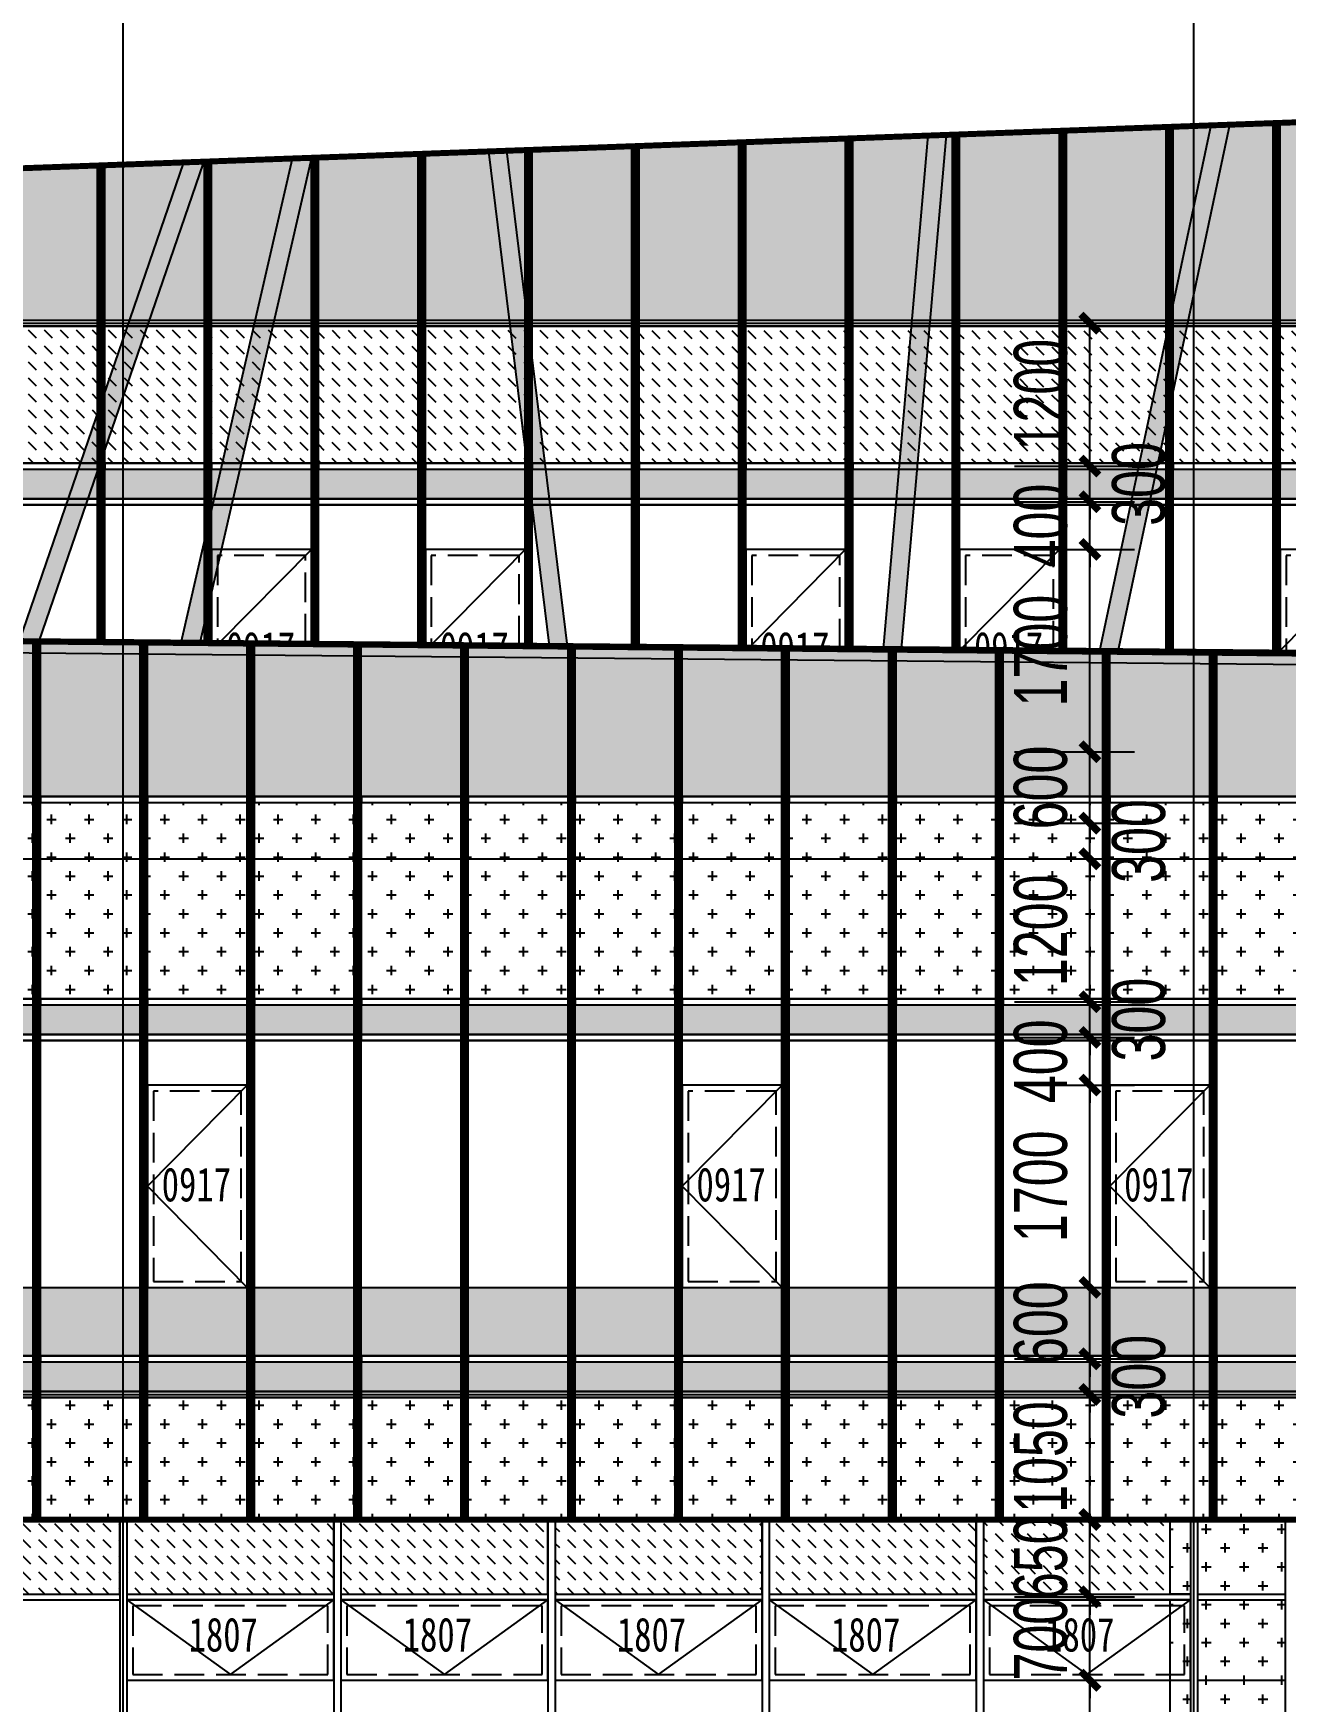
# Model space of a CAD drawing. Extents: x -483182 to 812890, y -390528 to -214858.
# Drawn here: x 41139 to 51666, y -319109 to -305094 of the extents above; entities that cross this region are included whole.
import ezdxf
from ezdxf.xclip import XClip

# ---------------------------------------------------------------- set-up
doc = ezdxf.new("R2010")
doc.units = 0
doc.header["$LTSCALE"] = 1000
doc.header["$MEASUREMENT"] = 0
doc.header["$XCLIPFRAME"] = 0
doc.linetypes.add('DASH', pattern=[0.35, 0.25, -0.1])
for name, color, linetype in [('01-标注_尺寸', 124, 'Continuous'), ('05-填充_156', 156, 'Continuous'), ('05-填充_168', 168, 'Continuous'), ('05-填充_18', 18, 'Continuous'), ('05-填充_天正', 14, 'Continuous'), ('A-C_幕墙龙骨', 133, 'Continuous'), ('A-C_窗', 140, 'Continuous'), ('D-铝板', 181, 'Continuous'), ('E-立面轮廓', 241, 'Continuous')]:
    doc.layers.add(name, color=color, linetype=linetype)
doc.layers.add('04-不打印_辅助线', color=165, linetype='Continuous', plot=False)
doc.styles.add('_TCH_DIM_T3', font='ros.shx', dxfattribs={"width": 0.705882, "bigfont": 'jd.shx'})
doc.styles.get("Standard").update_dxf_attribs({"font": 'STXIHEI_0.TTF', "width": 0.75})
doc.dimstyles.new('_TCH_ARCH&&150', dxfattribs={"dimtxt": 446.25, "dimasz": 150, "dimexe": 375, "dimexo": 450, "dimgap": 189.375, "dimtad": 1, "dimdec": 0, "dimzin": 0, "dimdsep": 46, "dimtxsty": '_TCH_DIM_T3', "dimblk": 'ARCHTICK', "dimcen": 0.09, "dimclrt": 7, "dimazin": 2, "dimtfac": 1, "dimtdec": 0, "dimtix": 1, "dimtmove": 2, "dimatfit": 3, "dimfxl": 0, "dimtolj": 1, "dimtzin": 0, "dimarcsym": 0})
pattern_1 = [(50, (0, 0), (364.36934, -31.87817), [38.1, -419.1]), (355, (0, 0), (-70.48565, 382.1133), [30.48, -335.28]), (100.451, (30.36, -2.66), (293.885, 350.23338), [32.38, -356.18]), (46.1842, (0, 101.6), (542.1581, -84.08466), [57.15, -628.65]), (96.6356, (45.2, 94.6), (474.8085, 494.8511), [48.57, -534.27]), (351.184, (0, 101.6), (474.8092, 494.8502), [45.72, -502.92]), (21, (50.8, 76.2), (303.22976, -204.53104), [38.1, -419.1]), (326, (50.8, 76.2), (123.60406, 368.37593), [30.48, -335.28]), (71.4514, (76.07, 59.16), (426.833, 163.8457), [32.38, -356.18]), (37.5, (0, 0), (6.177207, 169.11008), [0, -331.216, 0, -340.36, 0, -336.55]), (7.5, (0, 0), (133.63933, 200.36115), [0, -194.056, 0, -323.596, 0, -128.27]), (327.5, (-113.28, 0), (271.18119, -11.45749), [0, -127, 0, -396.24, 0, -525.78]), (317.5, (-164.08, 0), (296.25836, 50.85298), [0, -165.1, 0, -263.144, 0, -373.38])]
pattern_2 = [(0, (-32250, 317429.43), (158.75, 158.75), [79.375, -238.125]), (90, (-32210.32, 317389.74), (-158.75, 158.75), [79.375, -238.125])]
pattern_3 = [(0, (0, 0), (158.75, 158.75), [79.375, -238.125]), (90, (39.69, -39.69), (-158.75, 158.75), [79.375, -238.125])]

# ---------------------------------------------------------------- blocks, each defined once
blk = doc.blocks.new('rytesy')
at = {"layer": '05-填充_18', "const_width": 60}
for points in [[(18822, -7550), (18822, -171)], [(19721, -7550), (19721, -179)], [(20620, -7550), (20620, -188)], [(21519, -7550), (21519, -196)], [(22418, -7550), (22418, -204)], [(23317, -7550), (23317, -212)], [(24216, -7550), (24216, -220)], [(25115, -7550), (25115, -228)], [(26014, -7550), (26014, -237)], [(26913, -7550), (26913, -245)], [(27812, -7550), (27812, -253)], [(28711, -7550), (28711, -261)]]:
    blk.add_lwpolyline(points, dxfattribs=at)
at = {"layer": 'A-C_幕墙龙骨'}
for p, q in [((18792, -7550), (18792, -171)), ((18852, -7550), (18852, -171)), ((19691, -7550), (19691, -179)), ((19751, -7550), (19751, -180)), ((20590, -7550), (20590, -187)), ((20650, -7550), (20650, -188)), ((21489, -7550), (21489, -195)), ((21489, -7550), (21489, -195)), ((21549, -7550), (21549, -196)), ((21549, -7550), (21549, -196)), ((22388, -7550), (22388, -204)), ((22388, -7550), (22388, -204)), ((22448, -7550), (22448, -204)), ((22448, -7550), (22448, -204)), ((23287, -7550), (23287, -212)), ((23347, -7550), (23347, -212)), ((24186, -7550), (24186, -220)), ((24246, -7550), (24246, -220)), ((25085, -7550), (25085, -228)), ((25145, -7550), (25145, -229)), ((25984, -7550), (25984, -236)), ((26044, -7550), (26044, -237)), ((26883, -7550), (26883, -244)), ((26943, -7550), (26943, -245)), ((27782, -7550), (27782, -253)), ((27842, -7550), (27842, -253)), ((28681, -7550), (28681, -261)), ((28741, -7550), (28741, -261))]:
    blk.add_line(p, q, dxfattribs=at)
blk = doc.blocks.new('*U722')
blk.add_lwpolyline([(0, 0), (840, 0), (840, 1700), (0, 1700)], close=True)
blk.add_lwpolyline([(840, 1700), (0, 850), (840, 0)])
at = {"linetype": 'DASH'}
blk.add_lwpolyline([(50, 50), (790, 50), (790, 1650), (50, 1650)], close=True, dxfattribs=at)
at = {"layer": '04-不打印_辅助线', "width": 0.75}
blk.add_text('0917', height=285.4, dxfattribs=at).set_placement((121, 723))
blk = doc.blocks.new('A$C3079105B')
at = {"layer": '05-填充_18'}
h = blk.add_hatch(color=256, dxfattribs=at)
h.dxf.hatch_style = 1
h.paths.add_polyline_path([(27000, -4575), (29327, 1820), (29473, 1767), (27164, -4577)])
h.paths.add_polyline_path([(25237, -4575), (26459, 1714), (26612, 1685), (25395, -4577)])
h.paths.add_polyline_path([(25190, -4575), (25015, -4573), (21960, 1500), (22098, 1571)])
h.paths.add_polyline_path([(19827, -4575), (19987, -4577), (18597, 1444), (18446, 1409)])
h.paths.add_polyline_path([(18030, -4576), (17085, 1394), (16932, 1369), (17873, -4574)])
h.paths.add_polyline_path([(14400, -4575), (14558, -4577), (15807, 1300), (15656, 1332)])
h.paths.add_polyline_path([(12757, -4575), (12913, -4576), (13421, 1239), (13267, 1253)])
h.paths.add_polyline_path([(10411, -4577), (9711, 1125), (9557, 1106), (10255, -4575)])
h.paths.add_polyline_path([(2317, -4572), (2890, 879), (3044, 863), (2473, -4573)])
h.paths.add_polyline_path([(5248, -4578), (5084, -4576), (7008, 1011), (7155, 961)])
h.paths.add_polyline_path([(6781, -4577), (6622, -4575), (7923, 1060), (8074, 1025)])
h.paths.add_polyline_path([(574, -4575), (732, -4577), (1975, 806), (1824, 841)])
for points in [[(14400, -4575), (14558, -4577), (15807, 1300), (15656, 1332)], [(10411, -4577), (9711, 1125), (9557, 1106), (10255, -4575)], [(12757, -4575), (12913, -4576), (13421, 1239), (13267, 1253)], [(5248, -4578), (5084, -4576), (7008, 1011), (7155, 961)], [(6781, -4577), (6622, -4575), (7923, 1060), (8074, 1025)]]:
    blk.add_lwpolyline(points, close=True)
blk = doc.blocks.new('*U20')
at = {"layer": '05-填充_156'}
h = blk.add_hatch(dxfattribs=at)
h.set_pattern_fill('DASH', color=256, scale=100, angle=315)
h.set_pattern_definition([(315, (536, 309054.43), (134.703842, -3e-14), [95.25, -95.25])])
h.paths.add_polyline_path([(0, 1500), (840, 1500), (840, 350), (0, 350)])
at = {"layer": '05-填充_168'}
h = blk.add_hatch(color=256, dxfattribs=at)
h.dxf.hatch_style = 1
h.paths.add_polyline_path([(0, 300), (840, 300), (840, 50), (0, 50)])
for points in [[(0, 1550), (840, 1550)], [(0, 1500), (840, 1500)], [(0, 350), (840, 350)], [(0, 300), (840, 300)], [(0, 50), (840, 50)], [(0, 0), (840, 0)]]:
    blk.add_lwpolyline(points)
for points in [[(840, 1500), (0, 1500), (0, 1550), (840, 1550)], [(0, 1500), (840, 1500), (840, 350), (0, 350)], [(0, 300), (840, 300), (840, 350), (0, 350)], [(0, 300), (840, 300), (840, 50), (0, 50)], [(840, 0), (0, 0), (0, 50), (840, 50)]]:
    blk.add_lwpolyline(points, close=True)
blk = doc.blocks.new('*U29')
at = {"layer": 'A-C_窗'}
blk.add_blockref('*U20', (-420, -775), dxfattribs=at)
blk = doc.blocks.new('kjtdkyu')
at = {"layer": '05-填充_156'}
h = blk.add_hatch(dxfattribs=at)
h.set_pattern_fill('CROSS', color=136, scale=100)
h.set_pattern_definition([(0, (-22560.5, 354870.43), (158.75, 158.75), [79.375, -238.125]), (90, (-22520.81, 354830.74), (-158.75, 158.75), [79.375, -238.125])])
h.paths.add_polyline_path([(870, 5331), (0, 5300), (0, 4225), (870, 4225)])
h.paths.add_polyline_path([(1770, 5364), (930, 5333), (930, 4225), (1770, 4225)])
h.paths.add_polyline_path([(2670, 5396), (1830, 5366), (1830, 4225), (2670, 4225)])
h.paths.add_polyline_path([(3570, 5428), (2730, 5398), (2730, 4225), (3570, 4225)])
h.paths.add_polyline_path([(4470, 5461), (3630, 5430), (3630, 4225), (4470, 4225)])
h.paths.add_polyline_path([(5370, 5493), (4530, 5463), (4530, 4225), (5370, 4225)])
h.paths.add_polyline_path([(6270, 5525), (5430, 5495), (5430, 4225), (6270, 4225)])
h.paths.add_polyline_path([(7170, 5558), (6330, 5528), (6330, 4225), (7170, 4225)])
h.paths.add_polyline_path([(8070, 5590), (7230, 5560), (7230, 4225), (8070, 4225)])
h.paths.add_polyline_path([(8970, 5622), (8130, 5592), (8130, 4225), (8970, 4225)])
h.paths.add_polyline_path([(9870, 5655), (9030, 5625), (9030, 4225), (9870, 4225)])
h.paths.add_polyline_path([(10770, 5687), (9930, 5657), (9930, 4225), (10770, 4225)])
h.paths.add_polyline_path([(11670, 5720), (10830, 5689), (10830, 4225), (11670, 4225)])
h.paths.add_polyline_path([(12570, 5752), (11730, 5722), (11730, 4225), (12570, 4225)])
h.paths.add_polyline_path([(13470, 5784), (12630, 5754), (12630, 4225), (13470, 4225)])
h.paths.add_polyline_path([(14370, 5817), (13530, 5786), (13530, 4225), (14370, 4225)])
h.paths.add_polyline_path([(15270, 5849), (14430, 5819), (14430, 4225), (15270, 4225)])
h.paths.add_polyline_path([(16170, 5881), (15330, 5851), (15330, 4225), (16170, 4225)])
h.paths.add_polyline_path([(17070, 5914), (16230, 5883), (16230, 4225), (17070, 4225)])
h.paths.add_polyline_path([(17970, 5946), (17130, 5916), (17130, 4225), (17970, 4225)])
h.paths.add_polyline_path([(18870, 5978), (18030, 5948), (18030, 4225), (18870, 4225)])
h.paths.add_polyline_path([(19770, 6011), (18930, 5980), (18930, 4225), (19770, 4225)])
h.paths.add_polyline_path([(20670, 6043), (19830, 6013), (19830, 4225), (20670, 4225)])
h.paths.add_polyline_path([(21570, 6075), (20730, 6045), (20730, 4225), (21570, 4225)])
h.paths.add_polyline_path([(22470, 6108), (21630, 6078), (21630, 4225), (22470, 4225)])
h.paths.add_polyline_path([(23370, 6140), (22530, 6110), (22530, 4225), (23370, 4225)])
h.paths.add_polyline_path([(24270, 6172), (23430, 6142), (23430, 4225), (24270, 4225)])
h.paths.add_polyline_path([(25170, 6205), (24330, 6175), (24330, 4225), (25170, 4225)])
h.paths.add_polyline_path([(26070, 6237), (25230, 6207), (25230, 4225), (26070, 4225)])
h.paths.add_polyline_path([(26970, 6270), (26130, 6239), (26130, 4225), (26970, 4225)])
h.paths.add_polyline_path([(27870, 6302), (27030, 6272), (27030, 4225), (27870, 4225)])
h.paths.add_polyline_path([(28770, 6334), (27930, 6304), (27930, 4225), (28770, 4225)])
h.paths.add_polyline_path([(29670, 6367), (28830, 6336), (28830, 4225), (29670, 4225)])
h.paths.add_polyline_path([(30600, 6400), (29730, 6369), (29730, 4225), (30600, 4225)])
at = {"layer": '05-填充_18', "const_width": 60}
for points in [[(16200, 0), (16200, 5882)], [(11700, 0), (11700, 5721)], [(12600, 0), (12600, 5753)], [(13500, 0), (13500, 5785)], [(14400, 0), (14400, 5818)], [(15300, 0), (15300, 5850)], [(8100, 0), (8100, 5591)], [(9000, 0), (9000, 5624)], [(9900, 0), (9900, 5656)], [(10800, 0), (10800, 5688)], [(6300, 0), (6300, 5526)], [(7200, 0), (7200, 5559)]]:
    blk.add_lwpolyline(points, dxfattribs=at)
at = {"layer": 'A-C_幕墙龙骨'}
for points in [[(12570, 0), (12570, 5752)], [(12630, 0), (12630, 5754)], [(13470, 0), (13470, 5784)], [(13530, 0), (13530, 5786)], [(14370, 0), (14370, 5817)], [(14430, 0), (14430, 5819)], [(15270, 0), (15270, 5849)], [(15330, 0), (15330, 5851)], [(16170, 0), (16170, 5881)], [(16230, 0), (16230, 5883)], [(8970, 0), (8970, 5622)], [(9030, 0), (9030, 5625)], [(9870, 0), (9870, 5655)], [(9930, 0), (9930, 5657)], [(10770, 0), (10770, 5687)], [(10830, 0), (10830, 5689)], [(11670, 0), (11670, 5720)], [(11730, 0), (11730, 5722)], [(6270, 0), (6270, 5525)], [(6330, 0), (6330, 5528)], [(7170, 0), (7170, 5558)], [(7230, 0), (7230, 5560)], [(8070, 0), (8070, 5590)], [(8130, 0), (8130, 5592)]]:
    blk.add_lwpolyline(points, dxfattribs=at)
at = {"layer": 'A-C_窗'}
blk.add_lwpolyline([(30600, 0), (30600, 6400), (0, 5300)], dxfattribs=at)
at = {"layer": 'A-C_窗', "color": 0, "linetype": 'ByBlock', "lineweight": -2, "transparency": 16777216}
for p in [(5850, 3450), (6750, 3450), (7650, 3450), (8550, 3450), (9450, 3450), (10350, 3450), (11250, 3450), (12150, 3450), (13050, 3450), (13950, 3450), (14850, 3450), (15750, 3450), (16650, 3450)]:
    blk.add_blockref('*U29', p, dxfattribs=at)
at = {"layer": 'A-C_窗'}
for p in [(7230, 600), (9030, 600), (11730, 600), (13530, 600), (16230, 600)]:
    blk.add_blockref('*U722', p, dxfattribs=at)
at = {"layer": 'D-铝板'}
blk.add_blockref('A$C3079105B', (0, 4575), dxfattribs=at)
blk = doc.blocks.new('*U721')
blk.add_lwpolyline([(0, 0), (839, 0), (839, 1700), (0, 1700)], close=True)
blk.add_lwpolyline([(839, 1700), (0, 850), (839, 0)])
at = {"linetype": 'DASH'}
blk.add_lwpolyline([(50, 50), (789, 50), (789, 1650), (50, 1650)], close=True, dxfattribs=at)
at = {"layer": '04-不打印_辅助线', "width": 0.75}
blk.add_text('0917', height=285.4, dxfattribs=at).set_placement((120, 723))
blk = doc.blocks.new('A$C2E0A5E3B')
blk.add_lwpolyline([(-5, 0), (1735, 0), (1735, 675), (-5, 675)], close=True)
for points in [[(-5, 675), (865, 50)], [(865, 50), (1735, 675)]]:
    blk.add_lwpolyline(points)
at = {"linetype": 'DASH'}
blk.add_lwpolyline([(45, 50), (1685, 50), (1685, 625), (45, 625)], close=True, dxfattribs=at)
at = {"layer": '04-不打印_辅助线', "width": 0.75}
blk.add_text('1807', height=285.4, dxfattribs=at).set_placement((514, 242))
blk = doc.blocks.new('*U464')
at = {"layer": '05-填充_156'}
h = blk.add_hatch(dxfattribs=at)
h.set_pattern_fill('DASH', color=256, scale=100, angle=315)
h.set_pattern_definition([(315, (17475, 318054.43), (134.703842, -3e-14), [95.25, -95.25])])
h.paths.add_polyline_path([(0, 50), (1740, 50), (1740, 675), (0, 675)])
blk.add_lwpolyline([(0, 50), (1740, 50), (1740, 675), (0, 675)], close=True)
for points in [[(0, 50), (1740, 50)], [(0, 0), (1740, 0)]]:
    blk.add_lwpolyline(points)
blk = doc.blocks.new('yktdujyfkiu30')
at = {"layer": '05-填充_156'}
h = blk.add_hatch(dxfattribs=at)
h.set_pattern_fill('CROSS', color=136, scale=100)
h.set_pattern_definition(pattern_2)
h.paths.add_polyline_path([(0, 5875), (839, 5875), (839, 4225), (0, 4225)])
h = blk.add_hatch(dxfattribs=at)
h.set_pattern_fill('CROSS', color=136, scale=100)
h.set_pattern_definition(pattern_2)
h.paths.add_polyline_path([(0, 875), (839, 875), (839, -150), (0, -150)])
at = {"layer": '05-填充_168'}
h = blk.add_hatch(color=256, dxfattribs=at)
h.dxf.hatch_style = 1
h.paths.add_polyline_path([(0, 4175), (839, 4175), (839, 3925), (0, 3925)])
h = blk.add_hatch(color=256, dxfattribs=at)
h.dxf.hatch_style = 1
h.paths.add_polyline_path([(0, 1175), (839, 1175), (839, 925), (0, 925)])
for points in [[(0, 5925), (839, 5925)], [(0, 5875), (839, 5875)], [(0, 5875), (839, 5875)], [(0, 4225), (839, 4225)], [(0, 4175), (839, 4175)], [(0, 3925), (839, 3925)], [(0, 3875), (839, 3875)], [(0, 1800), (839, 1800)], [(0, 1225), (839, 1225)], [(0, 1175), (839, 1175)], [(0, 925), (839, 925)], [(0, 875), (839, 875)]]:
    blk.add_lwpolyline(points)
for points in [[(0, 5875), (839, 5875), (839, 5925), (0, 5925)], [(0, 5875), (839, 5875), (839, 4225), (0, 4225)], [(0, 4175), (839, 4175), (839, 4225), (0, 4225)], [(0, 4175), (839, 4175), (839, 3925), (0, 3925)], [(839, 3875), (0, 3875), (0, 3925), (839, 3925)], [(0, 1175), (839, 1175), (839, 1225), (0, 1225)], [(0, 1175), (839, 1175), (839, 925), (0, 925)], [(839, 875), (0, 875), (0, 925), (839, 925)], [(0, 875), (839, 875), (839, -150), (0, -150)]]:
    blk.add_lwpolyline(points, close=True)
blk = doc.blocks.new('_ArchTick')
at = {"color": 0, "linetype": 'ByBlock', "const_width": 0.4}
blk.add_lwpolyline([(-0.5, -0.5), (0.5, 0.5)], dxfattribs=at)
blk = doc.blocks.new('*D2327')
at = {"layer": '01-标注_尺寸', "color": 0, "lineweight": -2, "transparency": 16777216}
for p, q in [((49385, -318929), (50395, -318929)), ((50020, -321329), (50020, -318929)), ((49385, -321329), (50395, -321329))]:
    blk.add_line(p, q, dxfattribs=at)
at = {"layer": 'Defpoints', "color": 0, "transparency": 16777216}
for p in [(48935, -318929), (50020, -318929), (48935, -321329)]:
    blk.add_point(p, dxfattribs=at)
at = {"layer": '01-标注_尺寸', "color": 0, "lineweight": -2, "transparency": 16777216, "xscale": 150, "yscale": 150, "zscale": 150}
for p, rotation in [((50020, -318929), 90), ((50020, -321329), 270)]:
    blk.add_blockref('_ArchTick', p, dxfattribs=dict(at, rotation=rotation))
at = {"layer": '01-标注_尺寸', "color": 7, "transparency": 16777216, "insert": (49607, -320129), "char_height": 446.2, "attachment_point": 5, "rotation": 90, "style": '_TCH_DIM_T3'}
blk.add_mtext('\\A1;2400', dxfattribs=at)
blk = doc.blocks.new('*D2328')
at = {"layer": '01-标注_尺寸', "color": 0, "lineweight": -2, "transparency": 16777216}
for p, q in [((50020, -318229), (50020, -318079)), ((49385, -318229), (50395, -318229)), ((50020, -318929), (50020, -318229)), ((49385, -318929), (50395, -318929)), ((50020, -318929), (50020, -319079))]:
    blk.add_line(p, q, dxfattribs=at)
at = {"layer": 'Defpoints', "color": 0, "transparency": 16777216}
for p in [(48935, -318229), (50020, -318229), (48935, -318929)]:
    blk.add_point(p, dxfattribs=at)
at = {"layer": '01-标注_尺寸', "color": 0, "lineweight": -2, "transparency": 16777216, "xscale": 150, "yscale": 150, "zscale": 150}
for p, rotation in [((50020, -318229), 270), ((50020, -318929), 90)]:
    blk.add_blockref('_ArchTick', p, dxfattribs=dict(at, rotation=rotation))
at = {"layer": '01-标注_尺寸', "color": 7, "transparency": 16777216, "insert": (49607, -318579), "char_height": 446.2, "attachment_point": 5, "rotation": 90, "style": '_TCH_DIM_T3'}
blk.add_mtext('\\A1;700', dxfattribs=at)
blk = doc.blocks.new('*D2329')
at = {"layer": '01-标注_尺寸', "color": 0, "lineweight": -2, "transparency": 16777216}
for p, q in [((50020, -317579), (50020, -317429)), ((49385, -317579), (50395, -317579)), ((50020, -318229), (50020, -317579)), ((49385, -318229), (50395, -318229)), ((50020, -318229), (50020, -318379))]:
    blk.add_line(p, q, dxfattribs=at)
at = {"layer": 'Defpoints', "color": 0, "transparency": 16777216}
for p in [(48935, -317579), (50020, -317579), (48935, -318229)]:
    blk.add_point(p, dxfattribs=at)
at = {"layer": '01-标注_尺寸', "color": 0, "lineweight": -2, "transparency": 16777216, "xscale": 150, "yscale": 150, "zscale": 150}
for p, rotation in [((50020, -317579), 270), ((50020, -318229), 90)]:
    blk.add_blockref('_ArchTick', p, dxfattribs=dict(at, rotation=rotation))
at = {"layer": '01-标注_尺寸', "color": 7, "transparency": 16777216, "insert": (49607, -317904), "char_height": 446.2, "attachment_point": 5, "rotation": 90, "style": '_TCH_DIM_T3'}
blk.add_mtext('\\A1;650', dxfattribs=at)
blk = doc.blocks.new('*D2330')
at = {"layer": '01-标注_尺寸', "color": 0, "lineweight": -2, "transparency": 16777216}
for p, q in [((50020, -316529), (50020, -316379)), ((49385, -316529), (50395, -316529)), ((50020, -317579), (50020, -316529)), ((49385, -317579), (50395, -317579)), ((50020, -317579), (50020, -317729))]:
    blk.add_line(p, q, dxfattribs=at)
at = {"layer": 'Defpoints', "color": 0, "transparency": 16777216}
for p in [(48935, -316529), (50020, -316529), (48935, -317579)]:
    blk.add_point(p, dxfattribs=at)
at = {"layer": '01-标注_尺寸', "color": 0, "lineweight": -2, "transparency": 16777216, "xscale": 150, "yscale": 150, "zscale": 150}
for p, rotation in [((50020, -316529), 270), ((50020, -317579), 90)]:
    blk.add_blockref('_ArchTick', p, dxfattribs=dict(at, rotation=rotation))
at = {"layer": '01-标注_尺寸', "color": 7, "transparency": 16777216, "insert": (49607, -317054), "char_height": 446.2, "attachment_point": 5, "rotation": 90, "style": '_TCH_DIM_T3'}
blk.add_mtext('\\A1;1050', dxfattribs=at)
blk = doc.blocks.new('*D2331')
at = {"layer": '01-标注_尺寸', "color": 0, "lineweight": -2, "transparency": 16777216}
for p, q in [((50020, -316229), (50020, -316079)), ((49385, -316229), (50395, -316229)), ((50020, -316529), (50020, -316229)), ((49385, -316529), (50395, -316529)), ((50020, -316529), (50020, -316679))]:
    blk.add_line(p, q, dxfattribs=at)
at = {"layer": 'Defpoints', "color": 0, "transparency": 16777216}
for p in [(48935, -316229), (50020, -316229), (48935, -316529)]:
    blk.add_point(p, dxfattribs=at)
at = {"layer": '01-标注_尺寸', "color": 0, "lineweight": -2, "transparency": 16777216, "xscale": 150, "yscale": 150, "zscale": 150}
for p, rotation in [((50020, -316229), 270), ((50020, -316529), 90)]:
    blk.add_blockref('_ArchTick', p, dxfattribs=dict(at, rotation=rotation))
at = {"layer": '01-标注_尺寸', "color": 7, "transparency": 16777216, "insert": (50432, -316379), "char_height": 446.2, "attachment_point": 5, "rotation": 90, "style": '_TCH_DIM_T3'}
blk.add_mtext('\\A1;300', dxfattribs=at)
blk = doc.blocks.new('*D2332')
at = {"layer": '01-标注_尺寸', "color": 0, "lineweight": -2, "transparency": 16777216}
for p, q in [((50020, -315629), (50020, -315479)), ((49385, -315629), (50395, -315629)), ((50020, -316229), (50020, -315629)), ((49385, -316229), (50395, -316229)), ((50020, -316229), (50020, -316379))]:
    blk.add_line(p, q, dxfattribs=at)
at = {"layer": 'Defpoints', "color": 0, "transparency": 16777216}
for p in [(48935, -315629), (50020, -315629), (48935, -316229)]:
    blk.add_point(p, dxfattribs=at)
at = {"layer": '01-标注_尺寸', "color": 0, "lineweight": -2, "transparency": 16777216, "xscale": 150, "yscale": 150, "zscale": 150}
for p, rotation in [((50020, -315629), 270), ((50020, -316229), 90)]:
    blk.add_blockref('_ArchTick', p, dxfattribs=dict(at, rotation=rotation))
at = {"layer": '01-标注_尺寸', "color": 7, "transparency": 16777216, "insert": (49607, -315929), "char_height": 446.2, "attachment_point": 5, "rotation": 90, "style": '_TCH_DIM_T3'}
blk.add_mtext('\\A1;600', dxfattribs=at)
blk = doc.blocks.new('*D2333')
at = {"layer": '01-标注_尺寸', "color": 0, "lineweight": -2, "transparency": 16777216}
for p, q in [((49385, -313929), (50395, -313929)), ((50020, -315629), (50020, -313929)), ((49385, -315629), (50395, -315629))]:
    blk.add_line(p, q, dxfattribs=at)
at = {"layer": 'Defpoints', "color": 0, "transparency": 16777216}
for p in [(48935, -313929), (50020, -313929), (48935, -315629)]:
    blk.add_point(p, dxfattribs=at)
at = {"layer": '01-标注_尺寸', "color": 0, "lineweight": -2, "transparency": 16777216, "xscale": 150, "yscale": 150, "zscale": 150}
for p, rotation in [((50020, -313929), 90), ((50020, -315629), 270)]:
    blk.add_blockref('_ArchTick', p, dxfattribs=dict(at, rotation=rotation))
at = {"layer": '01-标注_尺寸', "color": 7, "transparency": 16777216, "insert": (49607, -314779), "char_height": 446.2, "attachment_point": 5, "rotation": 90, "style": '_TCH_DIM_T3'}
blk.add_mtext('\\A1;1700', dxfattribs=at)
blk = doc.blocks.new('*D2334')
at = {"layer": '01-标注_尺寸', "color": 0, "lineweight": -2, "transparency": 16777216}
for p, q in [((50020, -313529), (50020, -313379)), ((49385, -313529), (50395, -313529)), ((50020, -313929), (50020, -313529)), ((49385, -313929), (50395, -313929)), ((50020, -313929), (50020, -314079))]:
    blk.add_line(p, q, dxfattribs=at)
at = {"layer": 'Defpoints', "color": 0, "transparency": 16777216}
for p in [(48935, -313529), (50020, -313529), (48935, -313929)]:
    blk.add_point(p, dxfattribs=at)
at = {"layer": '01-标注_尺寸', "color": 0, "lineweight": -2, "transparency": 16777216, "xscale": 150, "yscale": 150, "zscale": 150}
for p, rotation in [((50020, -313529), 270), ((50020, -313929), 90)]:
    blk.add_blockref('_ArchTick', p, dxfattribs=dict(at, rotation=rotation))
at = {"layer": '01-标注_尺寸', "color": 7, "transparency": 16777216, "insert": (49607, -313729), "char_height": 446.2, "attachment_point": 5, "rotation": 90, "style": '_TCH_DIM_T3'}
blk.add_mtext('\\A1;400', dxfattribs=at)
blk = doc.blocks.new('*D2335')
at = {"layer": '01-标注_尺寸', "color": 0, "lineweight": -2, "transparency": 16777216}
for p, q in [((50020, -313229), (50020, -313079)), ((49385, -313229), (50395, -313229)), ((50020, -313529), (50020, -313229)), ((49385, -313529), (50395, -313529)), ((50020, -313529), (50020, -313679))]:
    blk.add_line(p, q, dxfattribs=at)
at = {"layer": 'Defpoints', "color": 0, "transparency": 16777216}
for p in [(48935, -313229), (50020, -313229), (48935, -313529)]:
    blk.add_point(p, dxfattribs=at)
at = {"layer": '01-标注_尺寸', "color": 0, "lineweight": -2, "transparency": 16777216, "xscale": 150, "yscale": 150, "zscale": 150}
for p, rotation in [((50020, -313229), 270), ((50020, -313529), 90)]:
    blk.add_blockref('_ArchTick', p, dxfattribs=dict(at, rotation=rotation))
at = {"layer": '01-标注_尺寸', "color": 7, "transparency": 16777216, "insert": (50432, -313379), "char_height": 446.2, "attachment_point": 5, "rotation": 90, "style": '_TCH_DIM_T3'}
blk.add_mtext('\\A1;300', dxfattribs=at)
blk = doc.blocks.new('*D2336')
at = {"layer": '01-标注_尺寸', "color": 0, "lineweight": -2, "transparency": 16777216}
for p, q in [((49385, -312029), (50395, -312029)), ((50020, -313229), (50020, -312029)), ((49385, -313229), (50395, -313229))]:
    blk.add_line(p, q, dxfattribs=at)
at = {"layer": 'Defpoints', "color": 0, "transparency": 16777216}
for p in [(48935, -312029), (50020, -312029), (48935, -313229)]:
    blk.add_point(p, dxfattribs=at)
at = {"layer": '01-标注_尺寸', "color": 0, "lineweight": -2, "transparency": 16777216, "xscale": 150, "yscale": 150, "zscale": 150}
for p, rotation in [((50020, -312029), 90), ((50020, -313229), 270)]:
    blk.add_blockref('_ArchTick', p, dxfattribs=dict(at, rotation=rotation))
at = {"layer": '01-标注_尺寸', "color": 7, "transparency": 16777216, "insert": (49607, -312629), "char_height": 446.2, "attachment_point": 5, "rotation": 90, "style": '_TCH_DIM_T3'}
blk.add_mtext('\\A1;1200', dxfattribs=at)
blk = doc.blocks.new('*D2337')
at = {"layer": '01-标注_尺寸', "color": 0, "lineweight": -2, "transparency": 16777216}
for p, q in [((50020, -311729), (50020, -311579)), ((49385, -311729), (50395, -311729)), ((50020, -312029), (50020, -311729)), ((49385, -312029), (50395, -312029)), ((50020, -312029), (50020, -312179))]:
    blk.add_line(p, q, dxfattribs=at)
at = {"layer": 'Defpoints', "color": 0, "transparency": 16777216}
for p in [(48935, -311729), (50020, -311729), (48935, -312029)]:
    blk.add_point(p, dxfattribs=at)
at = {"layer": '01-标注_尺寸', "color": 0, "lineweight": -2, "transparency": 16777216, "xscale": 150, "yscale": 150, "zscale": 150}
for p, rotation in [((50020, -311729), 270), ((50020, -312029), 90)]:
    blk.add_blockref('_ArchTick', p, dxfattribs=dict(at, rotation=rotation))
at = {"layer": '01-标注_尺寸', "color": 7, "transparency": 16777216, "insert": (50432, -311879), "char_height": 446.2, "attachment_point": 5, "rotation": 90, "style": '_TCH_DIM_T3'}
blk.add_mtext('\\A1;300', dxfattribs=at)
blk = doc.blocks.new('*D2338')
at = {"layer": '01-标注_尺寸', "color": 0, "lineweight": -2, "transparency": 16777216}
for p, q in [((50020, -311129), (50020, -310979)), ((49385, -311129), (50395, -311129)), ((50020, -311729), (50020, -311129)), ((49385, -311729), (50395, -311729)), ((50020, -311729), (50020, -311879))]:
    blk.add_line(p, q, dxfattribs=at)
at = {"layer": 'Defpoints', "color": 0, "transparency": 16777216}
for p in [(48935, -311129), (50020, -311129), (48935, -311729)]:
    blk.add_point(p, dxfattribs=at)
at = {"layer": '01-标注_尺寸', "color": 0, "lineweight": -2, "transparency": 16777216, "xscale": 150, "yscale": 150, "zscale": 150}
for p, rotation in [((50020, -311129), 270), ((50020, -311729), 90)]:
    blk.add_blockref('_ArchTick', p, dxfattribs=dict(at, rotation=rotation))
at = {"layer": '01-标注_尺寸', "color": 7, "transparency": 16777216, "insert": (49607, -311429), "char_height": 446.2, "attachment_point": 5, "rotation": 90, "style": '_TCH_DIM_T3'}
blk.add_mtext('\\A1;600', dxfattribs=at)
blk = doc.blocks.new('*D2339')
at = {"layer": '01-标注_尺寸', "color": 0, "lineweight": -2, "transparency": 16777216}
for p, q in [((49385, -309429), (50395, -309429)), ((50020, -311129), (50020, -309429)), ((49385, -311129), (50395, -311129))]:
    blk.add_line(p, q, dxfattribs=at)
at = {"layer": 'Defpoints', "color": 0, "transparency": 16777216}
for p in [(48935, -309429), (50020, -309429), (48935, -311129)]:
    blk.add_point(p, dxfattribs=at)
at = {"layer": '01-标注_尺寸', "color": 0, "lineweight": -2, "transparency": 16777216, "xscale": 150, "yscale": 150, "zscale": 150}
for p, rotation in [((50020, -309429), 90), ((50020, -311129), 270)]:
    blk.add_blockref('_ArchTick', p, dxfattribs=dict(at, rotation=rotation))
at = {"layer": '01-标注_尺寸', "color": 7, "transparency": 16777216, "insert": (49607, -310279), "char_height": 446.2, "attachment_point": 5, "rotation": 90, "style": '_TCH_DIM_T3'}
blk.add_mtext('\\A1;1700', dxfattribs=at)
blk = doc.blocks.new('*D2340')
at = {"layer": '01-标注_尺寸', "color": 0, "lineweight": -2, "transparency": 16777216}
for p, q in [((50020, -309029), (50020, -308879)), ((49385, -309029), (50395, -309029)), ((50020, -309429), (50020, -309029)), ((49385, -309429), (50395, -309429)), ((50020, -309429), (50020, -309579))]:
    blk.add_line(p, q, dxfattribs=at)
at = {"layer": 'Defpoints', "color": 0, "transparency": 16777216}
for p in [(48935, -309029), (50020, -309029), (48935, -309429)]:
    blk.add_point(p, dxfattribs=at)
at = {"layer": '01-标注_尺寸', "color": 0, "lineweight": -2, "transparency": 16777216, "xscale": 150, "yscale": 150, "zscale": 150}
for p, rotation in [((50020, -309029), 270), ((50020, -309429), 90)]:
    blk.add_blockref('_ArchTick', p, dxfattribs=dict(at, rotation=rotation))
at = {"layer": '01-标注_尺寸', "color": 7, "transparency": 16777216, "insert": (49607, -309229), "char_height": 446.2, "attachment_point": 5, "rotation": 90, "style": '_TCH_DIM_T3'}
blk.add_mtext('\\A1;400', dxfattribs=at)
blk = doc.blocks.new('*D2341')
at = {"layer": '01-标注_尺寸', "color": 0, "lineweight": -2, "transparency": 16777216}
for p, q in [((50020, -308729), (50020, -308579)), ((49385, -308729), (50395, -308729)), ((50020, -309029), (50020, -308729)), ((49385, -309029), (50395, -309029)), ((50020, -309029), (50020, -309179))]:
    blk.add_line(p, q, dxfattribs=at)
at = {"layer": 'Defpoints', "color": 0, "transparency": 16777216}
for p in [(48935, -308729), (50020, -308729), (48935, -309029)]:
    blk.add_point(p, dxfattribs=at)
at = {"layer": '01-标注_尺寸', "color": 0, "lineweight": -2, "transparency": 16777216, "xscale": 150, "yscale": 150, "zscale": 150}
for p, rotation in [((50020, -308729), 270), ((50020, -309029), 90)]:
    blk.add_blockref('_ArchTick', p, dxfattribs=dict(at, rotation=rotation))
at = {"layer": '01-标注_尺寸', "color": 7, "transparency": 16777216, "insert": (50432, -308879), "char_height": 446.2, "attachment_point": 5, "rotation": 90, "style": '_TCH_DIM_T3'}
blk.add_mtext('\\A1;300', dxfattribs=at)
blk = doc.blocks.new('*D2342')
at = {"layer": '01-标注_尺寸', "color": 0, "lineweight": -2, "transparency": 16777216}
for p, q in [((49385, -307529), (50395, -307529)), ((50020, -308729), (50020, -307529)), ((49385, -308729), (50395, -308729))]:
    blk.add_line(p, q, dxfattribs=at)
at = {"layer": 'Defpoints', "color": 0, "transparency": 16777216}
for p in [(48935, -307529), (50020, -307529), (48935, -308729)]:
    blk.add_point(p, dxfattribs=at)
at = {"layer": '01-标注_尺寸', "color": 0, "lineweight": -2, "transparency": 16777216, "xscale": 150, "yscale": 150, "zscale": 150}
for p, rotation in [((50020, -307529), 90), ((50020, -308729), 270)]:
    blk.add_blockref('_ArchTick', p, dxfattribs=dict(at, rotation=rotation))
at = {"layer": '01-标注_尺寸', "color": 7, "transparency": 16777216, "insert": (49607, -308129), "char_height": 446.2, "attachment_point": 5, "rotation": 90, "style": '_TCH_DIM_T3'}
blk.add_mtext('\\A1;1200', dxfattribs=at)

msp = doc.modelspace()

# ---------------------------------------------------------------- hatches: boundary and pattern name
at = {"layer": '05-填充_156'}
h = msp.add_hatch(dxfattribs=at)
h.set_pattern_fill('DASH', color=256, scale=100, angle=315)
h.set_pattern_definition([(315, (66600, -200), (134.703842, -3e-14), [95.25, -95.25])])
h.paths.add_polyline_path([(49125, -318204.4), (50695, -318204.4), (50695, -317579.4), (49125, -317579.4)])
h = msp.add_hatch(dxfattribs=at)
h.set_pattern_fill('CROSS', color=136, scale=100)
h.set_pattern_definition(pattern_3)
h.paths.add_polyline_path([(50695, -317579.4), (50865, -317579.4), (50865, -318204.4), (50695, -318204.4)])
h.paths.add_polyline_path([(50695, -318254.4), (50865, -318254.4), (50865, -321304.4), (50695, -321304.4)])
h = msp.add_hatch(dxfattribs=at)
h.set_pattern_fill('CROSS', color=136, scale=100)
h.set_pattern_definition(pattern_3)
h.paths.add_polyline_path([(50925, -318204.4), (51665, -318204.4), (51665, -317579.4), (50925, -317579.4)])
h = msp.add_hatch(dxfattribs=at)
h.set_pattern_fill('CROSS', color=136, scale=100)
h.set_pattern_definition(pattern_3)
h.paths.add_polyline_path([(50925, -318254.4), (51665, -318254.4), (51665, -321304.4), (50925, -321304.4)])
at = {"layer": '05-填充_18'}
h = msp.add_hatch(color=256, dxfattribs=at)
h.dxf.hatch_style = 1
h.paths.add_polyline_path([(22340, -310129.4), (22340, -310029.4), (66323.2, -310429.4), (66323.2, -310529.4)])
at = {"layer": '05-填充_天正'}
h = msp.add_hatch(dxfattribs=at)
h.set_pattern_fill('AR-CONC', color=256, scale=200)
h.set_pattern_definition(pattern_1)
h.paths.add_polyline_path([(23159, -310036.9), (22346.8, -310029.5), (22340, -311504.4), (23159, -311504.4)])
h.paths.add_polyline_path([(24058, -311504.4), (24058, -310045.1), (23219, -310037.4), (23219, -311504.4)])
h.paths.add_polyline_path([(24957, -311504.4), (24957, -310053.2), (24118, -310045.6), (24118, -311504.4)])
h.paths.add_polyline_path([(25856, -311504.4), (25856, -310061.4), (25017, -310053.8), (25017, -311504.4)])
h.paths.add_polyline_path([(26755, -311504.4), (26755, -310069.6), (25916, -310062), (25916, -311504.4)])
h.paths.add_polyline_path([(27654, -311504.4), (27654, -310077.8), (26815, -310070.1), (26815, -311504.4)])
h.paths.add_polyline_path([(28553, -311504.4), (28553, -310085.9), (27714, -310078.3), (27714, -311504.4)])
h.paths.add_polyline_path([(29452, -311504.4), (29452, -310094.1), (28613, -310086.5), (28613, -311504.4)])
h.paths.add_polyline_path([(30351, -311504.4), (30351, -310102.3), (29512, -310094.7), (29512, -311504.4)])
h.paths.add_polyline_path([(31250, -311504.4), (31250, -310110.5), (30411, -310102.8), (30411, -311504.4)])
h.paths.add_polyline_path([(32149, -311504.4), (32149, -310118.6), (31310, -310111), (31310, -311504.4)])
h.paths.add_polyline_path([(33048, -311504.4), (33048, -310126.8), (32209, -310119.2), (32209, -311504.4)])
h.paths.add_polyline_path([(33947, -311504.4), (33947, -310135), (33108, -310127.4), (33108, -311504.4)])
h.paths.add_polyline_path([(34846, -311504.4), (34846, -310143.2), (34007, -310135.5), (34007, -311504.4)])
h.paths.add_polyline_path([(35745, -311504.4), (35745, -310151.3), (34906, -310143.7), (34906, -311504.4)])
h.paths.add_polyline_path([(36644, -311504.4), (36644, -310160), (35805, -310151.9), (35805, -311504.4)])
h.paths.add_polyline_path([(37543, -311504.4), (37543, -310168.6), (36704, -310160.1), (36704, -311504.4)])
h.paths.add_polyline_path([(38442, -311504.4), (38442, -310177.2), (37603, -310168.2), (37603, -311504.4)])
h.paths.add_polyline_path([(39341, -311504.4), (39341, -310184.1), (38502, -310176.4), (38502, -311504.4)])
h.paths.add_polyline_path([(40240, -311504.4), (40240, -310194.3), (39401, -310184.6), (39401, -311504.4)])
h.paths.add_polyline_path([(41139, -311504.4), (41139, -310202.9), (40300, -310192.8), (40300, -311504.4)])
h.paths.add_polyline_path([(42038, -311504.4), (42038, -310211.4), (41199, -310200.9), (41199, -311504.4)])
h.paths.add_polyline_path([(42937, -311504.4), (42937, -310216.8), (42098, -310209.1), (42098, -311504.4)])
h.paths.add_polyline_path([(43836, -310224.9), (42997, -310217.3), (42997, -311504.4), (43836, -311504.4)])
h.paths.add_polyline_path([(44735, -311504.4), (44735, -310237.1), (43896, -310229.2), (43896, -311504.4)])
h.paths.add_polyline_path([(45634, -311504.4), (45634, -310245.7), (44795, -310233.7), (44795, -311504.4)])
h.paths.add_polyline_path([(46533, -311504.4), (46533, -310254.3), (45694, -310241.8), (45694, -311504.4)])
h.paths.add_polyline_path([(47432, -311504.4), (47432, -310257.6), (46593, -310250), (46593, -311504.4)])
h.paths.add_polyline_path([(48331, -311504.4), (48331, -310265.8), (47492, -310258.2), (47492, -311504.4)])
h.paths.add_polyline_path([(49230, -311504.4), (49230, -310280), (48391, -310266.4), (48391, -311504.4)])
h.paths.add_polyline_path([(50129, -311504.4), (50129, -310282.2), (49290, -310274.5), (49290, -311504.4)])
h.paths.add_polyline_path([(51028, -311504.4), (51028, -310290.3), (50189, -310289.1), (50189, -311504.4)])
h.paths.add_polyline_path([(51927, -311504.4), (51927, -310298.5), (51088, -310290.9), (51088, -311504.4)])
h.paths.add_polyline_path([(52826, -311504.4), (52826, -310314.2), (51987, -310299.1), (51987, -311504.4)])
h.paths.add_polyline_path([(53725, -311504.4), (53725, -310322.8), (52886, -310314.8), (52886, -311504.4)])
h.paths.add_polyline_path([(54624, -311504.4), (54624, -310331.4), (53785, -310315.4), (53785, -311504.4)])
h.paths.add_polyline_path([(55523, -311504.4), (55523, -310331.2), (54684, -310323.6), (54684, -311504.4)])
h.paths.add_polyline_path([(56422, -311504.4), (56422, -310339.4), (55583, -310331.8), (55583, -311504.4)])
h.paths.add_polyline_path([(57321, -311504.4), (57321, -310347.6), (56482, -310339.9), (56482, -311504.4)])
h.paths.add_polyline_path([(58220, -311504.4), (58220, -310355.7), (57381, -310348.1), (57381, -311504.4)])
h.paths.add_polyline_path([(59119, -311504.4), (59119, -310363.9), (58280, -310356.3), (58280, -311504.4)])
h.paths.add_polyline_path([(60018, -311504.4), (60018, -310382.8), (59179, -310374.8), (59179, -311504.4)])
h.paths.add_polyline_path([(60917, -310380.3), (60078, -310372.6), (60078, -311504.4), (60917, -311504.4)])
h.paths.add_polyline_path([(61816, -311504.4), (61816, -310399.9), (60977, -310380.8), (60977, -311504.4)])
h.paths.add_polyline_path([(62715, -311504.4), (62715, -310396.6), (61876, -310389), (61876, -311504.4)])
h.paths.add_polyline_path([(63614, -311504.4), (63614, -310417.1), (62775, -310397.2), (62775, -311504.4)])
h.paths.add_polyline_path([(64513, -311504.4), (64513, -310413), (63674, -310405.3), (63674, -311504.4)])
h.paths.add_polyline_path([(65412, -311504.4), (64573, -311504.4), (64573, -310426.2), (65412, -310421.1)])
h.paths.add_polyline_path([(66321.1, -310429.4), (66311, -311504.4), (65472, -311504.4), (65472, -310429.4)])
h = msp.add_hatch(dxfattribs=at)
h.set_pattern_fill('AR-CONC', color=256, scale=200)
h.set_pattern_definition(pattern_1)
h.paths.add_polyline_path([(62715, -315629.4), (61876, -315629.4), (61876, -316204.4), (62715, -316204.4)])
h.paths.add_polyline_path([(63614, -315629.4), (62775, -315629.4), (62775, -316204.4), (63614, -316204.4)])
h.paths.add_polyline_path([(64513, -315629.4), (63674, -315629.4), (63674, -316204.4), (64513, -316204.4)])
h.paths.add_polyline_path([(65412, -315629.4), (64573, -315629.4), (64573, -316204.4), (65412, -316204.4)])
h.paths.add_polyline_path([(66293.3, -315629.4), (65472, -315629.4), (65472, -316204.4), (66293.3, -316204.4)])
h.paths.add_polyline_path([(60977, -315629.4), (61816, -315629.4), (61816, -316204.4), (60977, -316204.4)])
h.paths.add_polyline_path([(60078, -315629.4), (60917, -315629.4), (60917, -316204.4), (60078, -316204.4)])
h.paths.add_polyline_path([(59179, -315629.4), (60018, -315629.4), (60018, -316204.4), (59179, -316204.4)])
h.paths.add_polyline_path([(58280, -315629.4), (59119, -315629.4), (59119, -316204.4), (58280, -316204.4)])
h.paths.add_polyline_path([(57381, -315629.4), (58220, -315629.4), (58220, -316204.4), (57381, -316204.4)])
h.paths.add_polyline_path([(56482, -315629.4), (57321, -315629.4), (57321, -316204.4), (56482, -316204.4)])
h.paths.add_polyline_path([(55583, -315629.4), (56422, -315629.4), (56422, -316204.4), (55583, -316204.4)])
h.paths.add_polyline_path([(54684, -315629.4), (55523, -315629.4), (55523, -316204.4), (54684, -316204.4)])
h.paths.add_polyline_path([(53785, -315629.4), (54624, -315629.4), (54624, -316204.4), (53785, -316204.4)])
h.paths.add_polyline_path([(52886, -315629.4), (53725, -315629.4), (53725, -316204.4), (52886, -316204.4)])
h.paths.add_polyline_path([(51987, -315629.4), (52826, -315629.4), (52826, -316204.4), (51987, -316204.4)])
h.paths.add_polyline_path([(51088, -315629.4), (51927, -315629.4), (51927, -316204.4), (51088, -316204.4)])
h.paths.add_polyline_path([(50189, -315629.4), (51028, -315629.4), (51028, -316204.4), (50189, -316204.4)])
h.paths.add_polyline_path([(49290, -315629.4), (50129, -315629.4), (50129, -316204.4), (49290, -316204.4)])
h.paths.add_polyline_path([(48391, -315629.4), (49230, -315629.4), (49230, -316204.4), (48391, -316204.4)])
h.paths.add_polyline_path([(47492, -315629.4), (48331, -315629.4), (48331, -316204.4), (47492, -316204.4)])
h.paths.add_polyline_path([(46593, -315629.4), (47432, -315629.4), (47432, -316204.4), (46593, -316204.4)])
h.paths.add_polyline_path([(45694, -315629.4), (46533, -315629.4), (46533, -316204.4), (45694, -316204.4)])
h.paths.add_polyline_path([(44795, -315629.4), (45634, -315629.4), (45634, -316204.4), (44795, -316204.4)])
h.paths.add_polyline_path([(43896, -315629.4), (44735, -315629.4), (44735, -316204.4), (43896, -316204.4)])
h.paths.add_polyline_path([(42998, -315629.4), (43836, -315629.4), (43836, -316204.4), (42998, -316204.4)])
h.paths.add_polyline_path([(42098, -315629.4), (42937, -315629.4), (42937, -316204.4), (42098, -316204.4)])
h.paths.add_polyline_path([(41199, -315629.4), (42038, -315629.4), (42038, -316204.4), (41199, -316204.4)])
h.paths.add_polyline_path([(40300, -315629.4), (41139, -315629.4), (41139, -316204.4), (40300, -316204.4)])
h.paths.add_polyline_path([(39401, -316204.4), (40240, -316204.4), (40240, -315629.4), (39401, -315629.4)])
h.paths.add_polyline_path([(38502, -315629.4), (39341, -315629.4), (39341, -316204.4), (38502, -316204.4)])
h.paths.add_polyline_path([(37603, -315629.4), (38442, -315629.4), (38442, -316204.4), (37603, -316204.4)])
h.paths.add_polyline_path([(36704, -315629.4), (37543, -315629.4), (37543, -316204.4), (36704, -316204.4)])
h.paths.add_polyline_path([(35805, -315629.4), (36644, -315629.4), (36644, -316204.4), (35805, -316204.4)])
h.paths.add_polyline_path([(34906, -315629.4), (35745, -315629.4), (35745, -316204.4), (34906, -316204.4)])
h.paths.add_polyline_path([(34007, -315629.4), (34846, -315629.4), (34846, -316204.4), (34007, -316204.4)])
h.paths.add_polyline_path([(33108, -315629.4), (33947, -315629.4), (33947, -316204.4), (33108, -316204.4)])
h.paths.add_polyline_path([(32209, -315629.4), (33048, -315629.4), (33048, -316204.4), (32209, -316204.4)])
h.paths.add_polyline_path([(31310, -315629.4), (32149, -315629.4), (32149, -316204.4), (31310, -316204.4)])
h.paths.add_polyline_path([(30411, -315629.4), (31250, -315629.4), (31250, -316204.4), (30411, -316204.4)])
h.paths.add_polyline_path([(29512, -315629.4), (30351, -315629.4), (30351, -316204.4), (29512, -316204.4)])
h.paths.add_polyline_path([(28613, -315629.4), (29452, -315629.4), (29452, -316204.4), (28613, -316204.4)])
h.paths.add_polyline_path([(27714, -315629.4), (28553, -315629.4), (28553, -316204.4), (27714, -316204.4)])
h.paths.add_polyline_path([(26815, -315629.4), (27654, -315629.4), (27654, -316204.4), (26815, -316204.4)])
h.paths.add_polyline_path([(25916, -315629.4), (26755, -315629.4), (26755, -316204.4), (25916, -316204.4)])
h.paths.add_polyline_path([(25017, -315629.4), (25856, -315629.4), (25856, -316204.4), (25017, -316204.4)])
h.paths.add_polyline_path([(24118, -315629.4), (24957, -315629.4), (24957, -316204.4), (24118, -316204.4)])
h.paths.add_polyline_path([(23219, -315629.4), (24058, -315629.4), (24058, -316204.4), (23219, -316204.4)])
h.paths.add_polyline_path([(22340, -315629.4), (23159, -315629.4), (23159, -316204.4), (22340, -316204.4)])

# ---------------------------------------------------------------- linework, layer by layer
msp.add_lwpolyline([(49125, -318254.4), (50865, -318254.4)])
at = {"layer": '04-不打印_辅助线'}
for p, q in [((41895, -321949.2), (41895, -302284)), ((50895, -321949.2), (50895, -302284))]:
    msp.add_line(p, q, dxfattribs=at)
for points in [[(-29082.7, -307529.4), (480719.6, -307529.4)], [(-29082.7, -312029.4), (480719.6, -312029.4)], [(-29082.7, -316529.4), (480719.6, -316529.4)]]:
    msp.add_lwpolyline(points, dxfattribs=at)
at = {"layer": '05-填充_156', "color": 136}
for points in [[(50695, -317579.4), (50865, -317579.4), (50865, -318204.4), (50695, -318204.4)], [(50695, -318254.4), (50865, -318254.4), (50865, -321304.4), (50695, -321304.4)]]:
    msp.add_lwpolyline(points, close=True, dxfattribs=at)
at = {"layer": 'A-C_幕墙龙骨'}
msp.add_lwpolyline([(22340, -310129.4), (22340, -310029.4), (66323.2, -310429.4), (66323.2, -310529.4)], close=True, dxfattribs=at)
at = {"layer": 'A-C_窗'}
for p, q in [((41865, -317579.4), (41865, -321629.4)), ((41925, -317579.4), (41925, -321629.4)), ((43665, -317579.4), (43665, -321629.4)), ((43725, -317579.4), (43725, -321629.4)), ((45465, -317579.4), (45465, -321629.4)), ((45525, -317579.4), (45525, -321629.4)), ((47265, -317579.4), (47265, -321629.4)), ((47325, -317579.4), (47325, -321629.4)), ((49065, -317579.4), (49065, -321629.4)), ((49125, -317579.4), (49125, -321629.4)), ((50865, -317579.4), (50865, -321629.4)), ((50925, -317579.4), (50925, -321629.4)), ((51665, -321629.4), (51665, -317579.4)), ((50925, -318929.4), (51665, -318929.4))]:
    msp.add_line(p, q, dxfattribs=at)
for points in [[(66323.2, -310429.4), (22340, -310029.4)], [(49125, -318204.4), (50865, -318204.4)], [(50925, -318204.4), (51665, -318204.4)], [(50925, -318254.4), (51665, -318254.4)]]:
    msp.add_lwpolyline(points, dxfattribs=at)
at = {"layer": 'E-立面轮廓', "const_width": 50}
for points in [[(65960.8, -306370.4), (65960.8, -305329.4), (35422, -306429.4), (35422.3, -310148.4), (64913, -310429.4), (64912.8, -306429.4), (65960.8, -306370.4)], [(22340, -317429.4), (22340, -310029.4), (66323.2, -310429.4), (66323.2, -317579.4), (22340, -317579.4)]]:
    msp.add_lwpolyline(points, dxfattribs=at)
msp.add_lwpolyline([(-18864, -317579.4), (90587, -317579.4), (90587, -321729.4), (-18864, -321729.4)], close=True, dxfattribs=at)

# ---------------------------------------------------------------- block references
at = {"layer": 'A-C_窗'}
ref = msp.add_blockref('kjtdkyu', (35422, -311729.4), dxfattribs=dict(at, xscale=0.998))
XClip(ref).set_block_clipping_path([(30600, 5358.9888905594), (30600, 6400), (-0.0000000441, 5300), (0.2704680223, 1581.0249614759), (29550.0956415858, 1312.8248204101), (29550.1002003567, 5300)])
for name, p in [('rytesy', (22346.8, -310029.5)), ('yktdujyfkiu30', (40300, -317429.4)), ('yktdujyfkiu30', (41199, -317429.4)), ('yktdujyfkiu30', (42098, -317429.4)), ('yktdujyfkiu30', (42997, -317429.4)), ('yktdujyfkiu30', (43896, -317429.4)), ('yktdujyfkiu30', (44795, -317429.4)), ('yktdujyfkiu30', (45694, -317429.4)), ('yktdujyfkiu30', (46593, -317429.4)), ('yktdujyfkiu30', (47492, -317429.4)), ('yktdujyfkiu30', (48391, -317429.4)), ('yktdujyfkiu30', (49290, -317429.4)), ('yktdujyfkiu30', (50189, -317429.4)), ('yktdujyfkiu30', (51088, -317429.4)), ('*U721', (42098, -315629.4)), ('*U721', (46593, -315629.4)), ('*U721', (50188, -315629.4)), ('*U464', (40125, -318254.4)), ('*U464', (41925, -318254.4)), ('*U464', (43725, -318254.4)), ('*U464', (45525, -318254.4)), ('*U464', (47325, -318254.4)), ('A$C2E0A5E3B', (41930, -318929.4)), ('A$C2E0A5E3B', (43730, -318929.4)), ('A$C2E0A5E3B', (45530, -318929.4)), ('A$C2E0A5E3B', (47330, -318929.4)), ('A$C2E0A5E3B', (49130, -318929.4))]:
    msp.add_blockref(name, p, dxfattribs=at)

# ---------------------------------------------------------------- dimensions: what is measured, and where the dimension line sits
at = {"layer": '01-标注_尺寸'}
for p1, p2, picture, middle in [((48934.9, -308729.4), (48934.9, -307529.4), '*D2342', (49607.2, -308129.4)), ((48934.9, -309429.4), (48934.9, -309029.4), '*D2340', (49607.2, -309229.4)), ((48934.9, -311129.4), (48934.9, -309429.4), '*D2339', (49607.2, -310279.4)), ((48934.9, -311729.4), (48934.9, -311129.4), '*D2338', (49607.2, -311429.4)), ((48934.9, -313229.4), (48934.9, -312029.4), '*D2336', (49607.2, -312629.4)), ((48934.9, -313929.4), (48934.9, -313529.4), '*D2334', (49607.2, -313729.4)), ((48934.9, -315629.4), (48934.9, -313929.4), '*D2333', (49607.2, -314779.4)), ((48934.9, -316229.4), (48934.9, -315629.4), '*D2332', (49607.2, -315929.4)), ((48934.9, -317579.4), (48934.9, -316529.4), '*D2330', (49607.2, -317054.4)), ((48934.9, -318229.4), (48934.9, -317579.4), '*D2329', (49607.2, -317904.4)), ((48934.9, -318929.4), (48934.9, -318229.4), '*D2328', (49607.2, -318579.4)), ((48934.9, -321329.4), (48934.9, -318929.4), '*D2327', (49607.2, -320129.4))]:
    dim = msp.add_aligned_dim(p1=p1, p2=p2, distance=-1084.8, dimstyle='_TCH_ARCH&&150', dxfattribs=at)
    dim.commit()
    dim.dimension.update_dxf_attribs({"geometry": picture, "text_midpoint": middle})
for base, p1, p2, picture, middle in [((50019.7, -308729.4), (48934.9, -309029.4), (48934.9, -308729.4), '*D2341', (50432.2, -308879.4)), ((50019.7, -311729.4), (48934.9, -312029.4), (48934.9, -311729.4), '*D2337', (50432.2, -311879.4)), ((50019.7, -313229.4), (48934.9, -313529.4), (48934.9, -313229.4), '*D2335', (50432.2, -313379.4)), ((50019.7, -316229.4), (48934.9, -316529.4), (48934.9, -316229.4), '*D2331', (50432.2, -316379.4))]:
    dim = msp.add_linear_dim(base=base, p1=p1, p2=p2, angle=90, dimstyle='_TCH_ARCH&&150', dxfattribs=at)
    dim.commit()
    dim.dimension.update_dxf_attribs({"geometry": picture, "text_midpoint": middle, "dimtype": 161})

doc.saveas('drawing.dxf')
